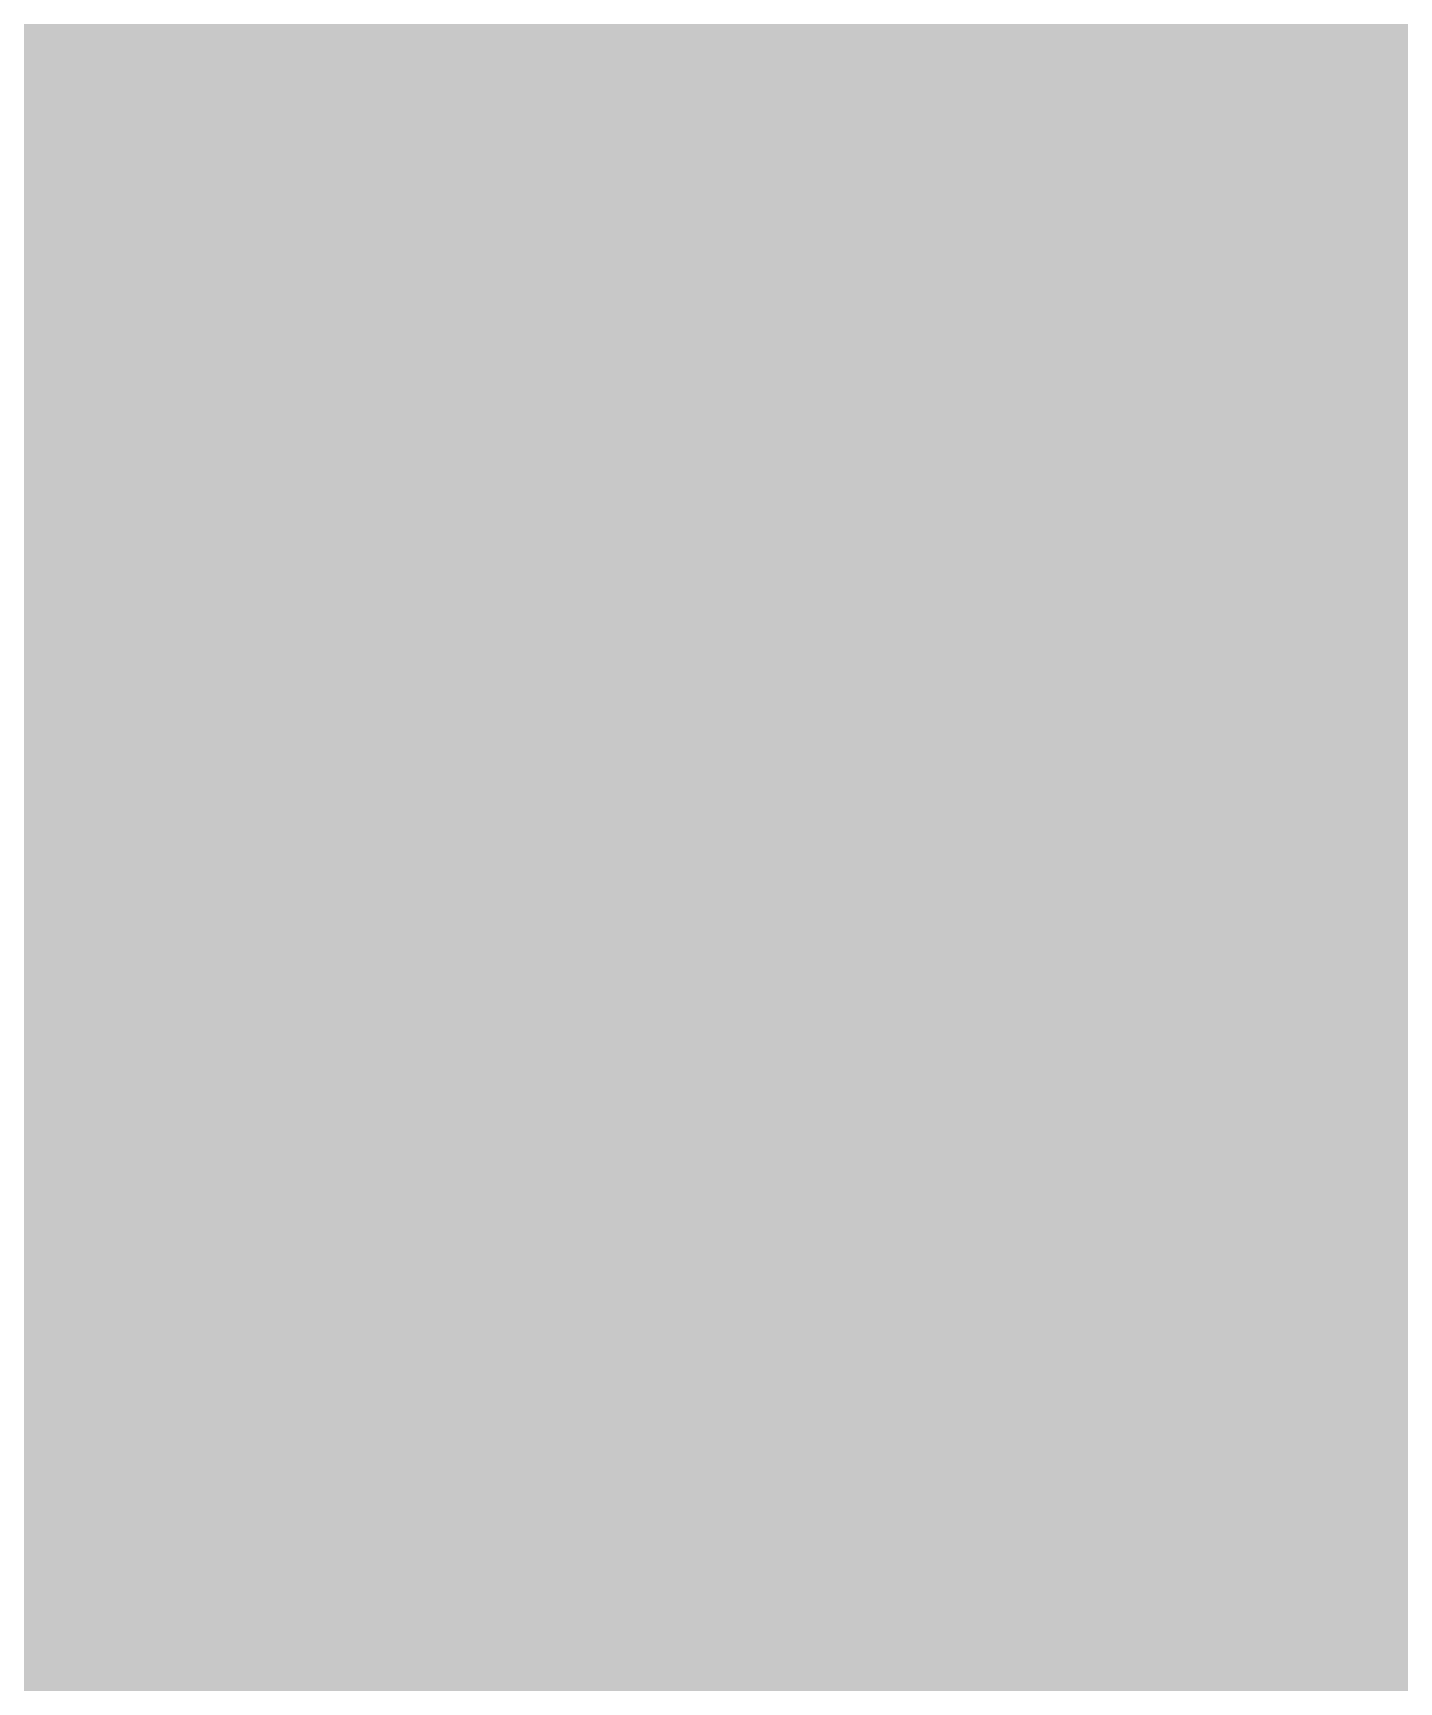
# Model space of a CAD drawing. Extents: x 980 to 1163, y 595 to 881.
# Drawn here: x 1107.51 to 1112.92, y 786.33 to 792.87 of the extents above; entities that cross this region are included whole.
import ezdxf

# ---------------------------------------------------------------- set-up
doc = ezdxf.new("R2010")
doc.units = 0
doc.header["$LTSCALE"] = 10
doc.header["$MEASUREMENT"] = 0
doc.layers.get('0').update_dxf_attribs({"linetype": 'CONTINUOUS'})
for name, color, linetype in [('22-304-2_BOT', 7, 'CONTINUOUS'), ('22-304-2_DRD', 7, 'CONTINUOUS'), ('22-304-2_DRL', 2, 'CONTINUOUS'), ('22-304-2_IN1', 4, 'CONTINUOUS'), ('22-304-2_IN2', 3, 'CONTINUOUS'), ('22-304-2_SMB', 5, 'CONTINUOUS'), ('22-304-2_SMT', 10, 'CONTINUOUS'), ('22-304-2_SPB', 14, 'CONTINUOUS'), ('22-304-2_SSB', 12, 'CONTINUOUS'), ('22-304-2_SST', 11, 'CONTINUOUS'), ('22-304-2_TOP', 13, 'CONTINUOUS'), ('THRUHOLE_TAP', 7, 'CONTINUOUS')]:
    doc.layers.add(name, color=color, linetype=linetype)

# ---------------------------------------------------------------- blocks, each defined once
blk = doc.blocks.new('ROUND_35')
at = {"const_width": 0.40005}
blk.add_lwpolyline([(-0.200024, 0, 1), (0.200024, 0, 1)], format="xyb", close=True, dxfattribs=at)
blk = doc.blocks.new('RECTANGLE_67')
blk.add_solid([(5.40004, 4.70027), (5.40004, -4.70027), (-5.40004, 4.70027), (-5.40004, -4.70027)])
blk = doc.blocks.new('ROUND_86')
at = {"const_width": 0.10033}
blk.add_lwpolyline([(-0.050164, 0, 1), (0.050164, 0, 1)], format="xyb", close=True, dxfattribs=at)
blk = doc.blocks.new('ROUND_80')
at = {"const_width": 0.10033}
blk.add_lwpolyline([(-0.050164, 0, 1), (0.050164, 0, 1)], format="xyb", close=True, dxfattribs=at)

msp = doc.modelspace()

# ---------------------------------------------------------------- linework, layer by layer
at = {"layer": '22-304-2_BOT', "const_width": 0.254}
for points in [[(1143.519262678014, 790.3931644194402), (1142.122262678014, 790.3931644194402), (1141.868262678013, 790.6471644194401), (1123.072262678013, 790.6471644194401), (1121.167262678013, 792.5521644194401), (1100.339262678013, 792.5521644194401), (1099.577262678014, 791.7901644194401)], [(1120.903102678014, 791.91716441944), (1100.600882678013, 791.91716441944)], [(1107.425862678014, 791.91716441944), (1107.425862678014, 776.4231644194401)], [(1107.654462678013, 791.91716441944), (1107.654462678013, 776.4231644194401)], [(1107.883062678014, 791.91716441944), (1107.883062678014, 776.4231644194401)], [(1108.111662678014, 791.91716441944), (1108.111662678014, 776.4231644194401)], [(1108.340262678013, 791.91716441944), (1108.340262678013, 776.4231644194401)], [(1108.568862678014, 791.91716441944), (1108.568862678014, 776.4231644194401)], [(1108.797462678014, 791.91716441944), (1108.797462678014, 776.4231644194401)], [(1109.026062678013, 791.91716441944), (1109.026062678013, 776.4231644194401)], [(1109.254662678014, 791.91716441944), (1109.254662678014, 776.4231644194401)], [(1109.483262678013, 791.91716441944), (1109.483262678013, 779.7785044194401)], [(1109.711862678014, 791.91716441944), (1109.711862678014, 779.7785044194401)], [(1109.940462678014, 791.91716441944), (1109.940462678014, 779.7785044194401)], [(1110.169062678013, 791.91716441944), (1110.169062678013, 779.7785044194401)], [(1110.397662678014, 791.91716441944), (1110.397662678014, 779.7785044194401)], [(1110.626262678014, 791.91716441944), (1110.626262678014, 779.7785044194401)], [(1110.854862678013, 791.91716441944), (1110.854862678013, 779.7785044194401)], [(1111.083462678014, 791.91716441944), (1111.083462678014, 779.7785044194401)], [(1111.312062678013, 791.91716441944), (1111.312062678013, 779.7785044194401)], [(1111.540662678014, 791.91716441944), (1111.540662678014, 779.7785044194401)], [(1111.769262678014, 791.91716441944), (1111.769262678014, 772.7833444194401)], [(1111.997862678013, 791.91716441944), (1111.997862678013, 772.7833444194401)], [(1112.226462678014, 791.91716441944), (1112.226462678014, 772.7833444194401)], [(1112.455062678014, 791.91716441944), (1112.455062678014, 772.7833444194401)], [(1112.683662678013, 791.91716441944), (1112.683662678013, 772.7833444194401)], [(1112.912262678014, 791.91716441944), (1112.912262678014, 772.7833444194401)], [(1121.030102678013, 791.7901644194401), (1100.484042678014, 791.7901644194401)], [(1121.258702678014, 791.5615644194402), (1100.456102678014, 791.5615644194402)], [(1121.487302678014, 791.3329644194401), (1100.362122678014, 791.3329644194401)], [(1121.715902678013, 791.1043644194401), (1100.171622678014, 791.1043644194401)], [(1121.944502678014, 790.8757644194401), (1096.900102678014, 790.8757644194401)], [(1122.173102678013, 790.6471644194401), (1097.128702678013, 790.6471644194401)], [(1122.401702678013, 790.4185644194401), (1097.357302678014, 790.4185644194401)], [(1122.630302678014, 790.1899644194401), (1097.585902678014, 790.1899644194401)], [(1141.654902678014, 789.9613644194401), (1097.814502678013, 789.9613644194401)], [(1142.896962678014, 789.7327644194402), (1098.043102678014, 789.7327644194402)], [(1143.336382678013, 789.5041644194401), (1098.271702678014, 789.5041644194401)], [(1145.297262678014, 789.2755644194401), (1098.500302678013, 789.2755644194401)], [(1145.297262678014, 789.0469644194401), (1098.728902678014, 789.0469644194401)], [(1145.297262678014, 788.8183644194401), (1098.909242678013, 788.8183644194401)], [(1145.297262678014, 788.5897644194401), (1099.013382678014, 788.5897644194401)], [(1145.297262678014, 788.3611644194401), (1099.061642678014, 788.3611644194401)], [(1145.297262678014, 788.1325644194401), (1099.069262678014, 788.1325644194401)], [(1119.661042678013, 787.9039644194402), (1099.069262678014, 787.9039644194402)], [(1119.661042678013, 787.6753644194401), (1099.069262678014, 787.6753644194401)], [(1119.661042678013, 787.4467644194401), (1099.069262678014, 787.4467644194401)], [(1119.661042678013, 787.2181644194401), (1099.069262678014, 787.2181644194401)], [(1119.661042678013, 786.9895644194401), (1099.069262678014, 786.9895644194401)], [(1119.661042678013, 786.7609644194401), (1099.069262678014, 786.7609644194401)], [(1119.661042678013, 786.5323644194401), (1099.069262678014, 786.5323644194401)], [(1119.661042678013, 786.3037644194401), (1099.069262678014, 786.3037644194401)]]:
    msp.add_lwpolyline(points, dxfattribs=at)
at = {"layer": '22-304-2_DRD', "const_width": 0.254}
for points in [[(1108.975262678013, 790.2661644194401), (1108.594262678014, 789.8851644194401)], [(1109.483262678013, 790.2661644194401), (1108.975262678013, 790.2661644194401)], [(1109.864262678014, 789.8851644194401), (1109.483262678013, 790.2661644194401)], [(1111.515262678014, 790.2661644194401), (1111.134262678014, 789.8851644194401)], [(1112.023262678013, 790.2661644194401), (1111.515262678014, 790.2661644194401)], [(1112.404262678014, 789.8851644194401), (1112.023262678013, 790.2661644194401)], [(1108.975262678013, 790.0121644194401), (1108.975262678013, 789.8851644194401)], [(1109.102262678014, 790.0121644194401), (1108.975262678013, 790.0121644194401)], [(1109.102262678014, 789.8851644194401), (1109.102262678014, 790.0121644194401)], [(1109.356262678014, 790.0121644194401), (1109.356262678014, 789.8851644194401)], [(1109.483262678013, 790.0121644194401), (1109.356262678014, 790.0121644194401)], [(1109.483262678013, 789.8851644194401), (1109.483262678013, 790.0121644194401)], [(1111.515262678014, 790.0121644194401), (1111.515262678014, 789.8851644194401)], [(1111.642262678014, 790.0121644194401), (1111.515262678014, 790.0121644194401)], [(1111.642262678014, 789.8851644194401), (1111.642262678014, 790.0121644194401)], [(1111.896262678013, 790.0121644194401), (1111.896262678013, 789.8851644194401)], [(1112.023262678013, 790.0121644194401), (1111.896262678013, 790.0121644194401)], [(1112.023262678013, 789.8851644194401), (1112.023262678013, 790.0121644194401)], [(1108.594262678014, 789.8851644194401), (1108.594262678014, 789.3771644194401)], [(1108.975262678013, 789.8851644194401), (1109.102262678014, 789.8851644194401)], [(1109.356262678014, 789.8851644194401), (1109.483262678013, 789.8851644194401)], [(1109.864262678014, 789.3771644194401), (1109.864262678014, 789.8851644194401)], [(1111.134262678014, 789.8851644194401), (1111.134262678014, 789.3771644194401)], [(1111.515262678014, 789.8851644194401), (1111.642262678014, 789.8851644194401)], [(1111.896262678013, 789.8851644194401), (1112.023262678013, 789.8851644194401)], [(1112.404262678014, 789.3771644194401), (1112.404262678014, 789.8851644194401)], [(1109.102262678014, 789.2501644194401), (1108.848262678013, 789.5041644194401)], [(1109.610262678013, 789.5041644194401), (1109.356262678014, 789.2501644194401)], [(1111.642262678014, 789.2501644194401), (1111.388262678013, 789.5041644194401)], [(1112.150262678014, 789.5041644194401), (1111.896262678013, 789.2501644194401)], [(1108.594262678014, 789.3771644194401), (1108.975262678013, 788.9961644194401)], [(1109.483262678013, 788.9961644194401), (1109.864262678014, 789.3771644194401)], [(1111.134262678014, 789.3771644194401), (1111.515262678014, 788.9961644194401)], [(1112.023262678013, 788.9961644194401), (1112.404262678014, 789.3771644194401)], [(1109.356262678014, 789.2501644194401), (1109.102262678014, 789.2501644194401)], [(1111.896262678013, 789.2501644194401), (1111.642262678014, 789.2501644194401)], [(1108.975262678013, 788.9961644194401), (1109.483262678013, 788.9961644194401)], [(1110.245262678014, 788.9961644194401), (1109.864262678014, 788.6151644194401)], [(1110.753262678013, 788.9961644194401), (1110.245262678014, 788.9961644194401)], [(1111.134262678014, 788.6151644194401), (1110.753262678013, 788.9961644194401)], [(1111.515262678014, 788.9961644194401), (1112.023262678013, 788.9961644194401)], [(1112.785262678014, 788.9961644194401), (1112.404262678014, 788.6151644194401)], [(1113.293262678013, 788.9961644194401), (1112.785262678014, 788.9961644194401)], [(1110.245262678014, 788.7421644194401), (1110.245262678014, 788.6151644194401)], [(1110.372262678014, 788.7421644194401), (1110.245262678014, 788.7421644194401)], [(1110.372262678014, 788.6151644194401), (1110.372262678014, 788.7421644194401)], [(1110.626262678014, 788.7421644194401), (1110.626262678014, 788.6151644194401)], [(1110.753262678013, 788.7421644194401), (1110.626262678014, 788.7421644194401)], [(1110.753262678013, 788.6151644194401), (1110.753262678013, 788.7421644194401)], [(1112.785262678014, 788.7421644194401), (1112.785262678014, 788.6151644194401)], [(1112.912262678014, 788.7421644194401), (1112.785262678014, 788.7421644194401)], [(1112.912262678014, 788.6151644194401), (1112.912262678014, 788.7421644194401)], [(1109.864262678014, 788.6151644194401), (1109.864262678014, 788.1071644194401)], [(1110.245262678014, 788.6151644194401), (1110.372262678014, 788.6151644194401)], [(1110.626262678014, 788.6151644194401), (1110.753262678013, 788.6151644194401)], [(1111.134262678014, 788.1071644194401), (1111.134262678014, 788.6151644194401)], [(1112.404262678014, 788.6151644194401), (1112.404262678014, 788.1071644194401)], [(1112.785262678014, 788.6151644194401), (1112.912262678014, 788.6151644194401)], [(1110.372262678014, 787.9801644194401), (1110.118262678013, 788.23416441944)], [(1110.880262678013, 788.23416441944), (1110.626262678014, 787.9801644194401)], [(1112.912262678014, 787.9801644194401), (1112.658262678013, 788.23416441944)], [(1109.864262678014, 788.1071644194401), (1110.245262678014, 787.7261644194401)], [(1110.753262678013, 787.7261644194401), (1111.134262678014, 788.1071644194401)], [(1112.404262678014, 788.1071644194401), (1112.785262678014, 787.7261644194401)], [(1110.626262678014, 787.9801644194401), (1110.372262678014, 787.9801644194401)], [(1113.166262678013, 787.9801644194401), (1112.912262678014, 787.9801644194401)], [(1108.975262678013, 787.7261644194401), (1108.594262678014, 787.3451644194402)], [(1109.483262678013, 787.7261644194401), (1108.975262678013, 787.7261644194401)], [(1109.864262678014, 787.3451644194402), (1109.483262678013, 787.7261644194401)], [(1110.245262678014, 787.7261644194401), (1110.753262678013, 787.7261644194401)], [(1111.515262678014, 787.7261644194401), (1111.134262678014, 787.3451644194402)], [(1112.023262678013, 787.7261644194401), (1111.515262678014, 787.7261644194401)], [(1112.404262678014, 787.3451644194402), (1112.023262678013, 787.7261644194401)], [(1112.785262678014, 787.7261644194401), (1113.293262678013, 787.7261644194401)], [(1108.975262678013, 787.4721644194401), (1108.975262678013, 787.3451644194402)], [(1109.102262678014, 787.4721644194401), (1108.975262678013, 787.4721644194401)], [(1109.102262678014, 787.3451644194402), (1109.102262678014, 787.4721644194401)], [(1109.356262678014, 787.4721644194401), (1109.356262678014, 787.3451644194402)], [(1109.483262678013, 787.4721644194401), (1109.356262678014, 787.4721644194401)], [(1109.483262678013, 787.3451644194402), (1109.483262678013, 787.4721644194401)], [(1111.515262678014, 787.4721644194401), (1111.515262678014, 787.3451644194402)], [(1111.642262678014, 787.4721644194401), (1111.515262678014, 787.4721644194401)], [(1111.642262678014, 787.3451644194402), (1111.642262678014, 787.4721644194401)], [(1111.896262678013, 787.4721644194401), (1111.896262678013, 787.3451644194402)], [(1112.023262678013, 787.4721644194401), (1111.896262678013, 787.4721644194401)], [(1112.023262678013, 787.3451644194402), (1112.023262678013, 787.4721644194401)], [(1108.594262678014, 787.3451644194402), (1108.594262678014, 786.8371644194401)], [(1108.975262678013, 787.3451644194402), (1109.102262678014, 787.3451644194402)], [(1109.356262678014, 787.3451644194402), (1109.483262678013, 787.3451644194402)], [(1109.864262678014, 786.8371644194401), (1109.864262678014, 787.3451644194402)], [(1111.134262678014, 787.3451644194402), (1111.134262678014, 786.8371644194401)], [(1111.515262678014, 787.3451644194402), (1111.642262678014, 787.3451644194402)], [(1111.896262678013, 787.3451644194402), (1112.023262678013, 787.3451644194402)], [(1112.404262678014, 786.8371644194401), (1112.404262678014, 787.3451644194402)], [(1109.102262678014, 786.7101644194402), (1108.848262678013, 786.9641644194401)], [(1109.610262678013, 786.9641644194401), (1109.356262678014, 786.7101644194402)], [(1111.642262678014, 786.7101644194402), (1111.388262678013, 786.9641644194401)], [(1112.150262678014, 786.9641644194401), (1111.896262678013, 786.7101644194402)], [(1108.594262678014, 786.8371644194401), (1108.975262678013, 786.4561644194401)], [(1109.483262678013, 786.4561644194401), (1109.864262678014, 786.8371644194401)], [(1111.134262678014, 786.8371644194401), (1111.515262678014, 786.4561644194401)], [(1112.023262678013, 786.4561644194401), (1112.404262678014, 786.8371644194401)], [(1109.356262678014, 786.7101644194402), (1109.102262678014, 786.7101644194402)], [(1111.896262678013, 786.7101644194402), (1111.642262678014, 786.7101644194402)], [(1108.975262678013, 786.4561644194401), (1109.483262678013, 786.4561644194401)], [(1110.245262678014, 786.4561644194401), (1109.864262678014, 786.0751644194402)], [(1110.753262678013, 786.4561644194401), (1110.245262678014, 786.4561644194401)], [(1111.134262678014, 786.0751644194402), (1110.753262678013, 786.4561644194401)], [(1111.515262678014, 786.4561644194401), (1112.023262678013, 786.4561644194401)], [(1112.785262678014, 786.4561644194401), (1112.404262678014, 786.0751644194402)], [(1113.293262678013, 786.4561644194401), (1112.785262678014, 786.4561644194401)], [(1110.245262678014, 786.2021644194401), (1110.245262678014, 786.0751644194402)], [(1110.372262678014, 786.2021644194401), (1110.245262678014, 786.2021644194401)], [(1110.372262678014, 786.0751644194402), (1110.372262678014, 786.2021644194401)], [(1110.626262678014, 786.2021644194401), (1110.626262678014, 786.0751644194402)], [(1110.753262678013, 786.2021644194401), (1110.626262678014, 786.2021644194401)], [(1110.753262678013, 786.0751644194402), (1110.753262678013, 786.2021644194401)], [(1112.785262678014, 786.2021644194401), (1112.785262678014, 786.0751644194402)], [(1112.912262678014, 786.2021644194401), (1112.785262678014, 786.2021644194401)], [(1112.912262678014, 786.0751644194402), (1112.912262678014, 786.2021644194401)]]:
    msp.add_lwpolyline(points, dxfattribs=at)
at = {"layer": '22-304-2_IN2', "const_width": 0.254}
for points in [[(1109.711862678014, 816.4281644194401), (1109.711862678014, 733.9518244194401)], [(1109.940462678014, 816.4281644194401), (1109.940462678014, 733.9518244194401)], [(1110.169062678013, 816.4281644194401), (1110.169062678013, 733.9518244194401)], [(1110.397662678014, 816.4281644194401), (1110.397662678014, 733.9518244194401)], [(1110.626262678014, 816.4281644194401), (1110.626262678014, 733.9518244194401)], [(1110.854862678013, 816.4281644194401), (1110.854862678013, 733.9518244194401)], [(1109.483262678013, 816.2402044194401), (1109.483262678013, 733.9518244194401)], [(1109.254662678014, 815.8007844194401), (1109.254662678014, 733.9518244194401)], [(1109.026062678013, 815.4705844194401), (1109.026062678013, 733.9518244194401)], [(1108.797462678014, 801.7393444194402), (1108.797462678014, 733.9518244194401)], [(1108.568862678014, 801.5056644194401), (1108.568862678014, 733.9518244194401)], [(1108.340262678013, 801.3786644194402), (1108.340262678013, 733.9518244194401)], [(1112.912262678014, 797.1063844194401), (1112.912262678014, 763.9670044194402)], [(1111.083462678014, 796.6237844194401), (1111.083462678014, 733.9518244194401)], [(1112.683662678013, 796.5933044194401), (1112.683662678013, 763.9670044194402)], [(1111.312062678013, 796.40788441944), (1111.312062678013, 733.9518244194401)], [(1112.455062678014, 796.3901044194401), (1112.455062678014, 763.9670044194402)], [(1111.540662678014, 796.2885044194402), (1111.540662678014, 733.9518244194401)], [(1112.226462678014, 796.2783444194401), (1112.226462678014, 763.9670044194402)], [(1111.769262678014, 796.2326244194401), (1111.769262678014, 733.9518244194401)], [(1111.997862678013, 796.2300844194401), (1111.997862678013, 733.9518244194401)], [(1108.111662678014, 795.0058044194401), (1108.111662678014, 733.9518244194401)], [(1107.883062678014, 794.7086244194402), (1107.883062678014, 733.9518244194401)], [(1107.654462678013, 794.5536844194401), (1107.654462678013, 733.9518244194401)], [(1107.425862678014, 794.4724044194402), (1107.425862678014, 733.9518244194401)], [(1134.583542678014, 792.9331644194401), (1099.833802678014, 792.9331644194401)], [(1134.332082678014, 792.7045644194401), (1100.042082678013, 792.7045644194401)], [(1134.194922678013, 792.4759644194401), (1100.339262678013, 792.4759644194401)], [(1134.126342678014, 792.2473644194401), (1100.496742678014, 792.2473644194401)], [(1134.111102678014, 792.0187644194401), (1100.578022678013, 792.0187644194401)], [(1134.149202678014, 791.7901644194401), (1100.603422678013, 791.7901644194401)], [(1134.245722678014, 791.5615644194402), (1100.578022678013, 791.5615644194402)], [(1134.420982678014, 791.3329644194401), (1100.496742678014, 791.3329644194401)], [(1134.786742678014, 791.1043644194401), (1100.339262678013, 791.1043644194401)], [(1141.515202678014, 790.8757644194401), (1100.042082678013, 790.8757644194401)], [(1141.611722678014, 790.6471644194401), (1097.931342678014, 790.6471644194401)], [(1141.789522678014, 790.4185644194401), (1098.159942678014, 790.4185644194401)], [(1142.155282678013, 790.1899644194401), (1098.388542678013, 790.1899644194401)], [(1142.587082678014, 789.9613644194401), (1098.617142678014, 789.9613644194401)], [(1142.734402678014, 789.7327644194402), (1098.822882678013, 789.7327644194402)], [(1143.006182678014, 789.5041644194401), (1098.952422678014, 789.5041644194401)], [(1143.526882678013, 789.2755644194401), (1099.028622678014, 789.2755644194401)], [(1143.526882678013, 789.0469644194401), (1099.059102678013, 789.0469644194401)], [(1143.526882678013, 788.8183644194401), (1099.061642678014, 788.8183644194401)], [(1143.526882678013, 788.5897644194401), (1099.061642678014, 788.5897644194401)], [(1143.526882678013, 788.3611644194401), (1099.061642678014, 788.3611644194401)], [(1143.526882678013, 788.1325644194401), (1099.061642678014, 788.1325644194401)], [(1143.526882678013, 787.9039644194402), (1099.061642678014, 787.9039644194402)], [(1143.526882678013, 787.6753644194401), (1099.061642678014, 787.6753644194401)], [(1143.526882678013, 787.4467644194401), (1099.061642678014, 787.4467644194401)], [(1143.526882678013, 787.2181644194401), (1099.061642678014, 787.2181644194401)], [(1143.526882678013, 786.9895644194401), (1099.061642678014, 786.9895644194401)], [(1143.526882678013, 786.7609644194401), (1099.061642678014, 786.7609644194401)], [(1143.526882678013, 786.5323644194401), (1099.061642678014, 786.5323644194401)], [(1143.526882678013, 786.3037644194401), (1099.061642678014, 786.3037644194401)]]:
    msp.add_lwpolyline(points, dxfattribs=at)
at = {"layer": '22-304-2_SMB', "const_width": 0.254}
for points in [[(1121.294262678014, 790.9011644194401), (1100.974262678013, 790.9011644194401)], [(1107.578262678014, 790.9011644194401), (1107.578262678014, 780.7411644194401)], [(1107.806862678013, 790.9011644194401), (1107.806862678013, 780.7411644194401)], [(1108.035462678014, 790.9011644194401), (1108.035462678014, 780.7411644194401)], [(1108.264062678013, 790.9011644194401), (1108.264062678013, 780.7411644194401)], [(1108.492662678014, 790.9011644194401), (1108.492662678014, 780.7411644194401)], [(1108.721262678014, 790.9011644194401), (1108.721262678014, 780.7411644194401)], [(1108.949862678013, 790.9011644194401), (1108.949862678013, 780.7411644194401)], [(1109.178462678014, 790.9011644194401), (1109.178462678014, 780.7411644194401)], [(1109.407062678014, 790.9011644194401), (1109.407062678014, 780.7411644194401)], [(1109.635662678013, 790.9011644194401), (1109.635662678013, 780.7411644194401)], [(1109.864262678014, 790.9011644194401), (1109.864262678014, 780.7411644194401)], [(1110.092862678013, 790.9011644194401), (1110.092862678013, 780.7411644194401)], [(1110.321462678014, 790.9011644194401), (1110.321462678014, 780.7411644194401)], [(1110.550062678014, 790.9011644194401), (1110.550062678014, 780.7411644194401)], [(1110.778662678013, 790.9011644194401), (1110.778662678013, 780.7411644194401)], [(1111.007262678014, 790.9011644194401), (1111.007262678014, 780.7411644194401)], [(1111.235862678014, 790.9011644194401), (1111.235862678014, 780.7411644194401)], [(1111.464462678013, 790.9011644194401), (1111.464462678013, 780.7411644194401)], [(1111.693062678014, 790.9011644194401), (1111.693062678014, 780.7411644194401)], [(1111.921662678013, 790.9011644194401), (1111.921662678013, 780.7411644194401)], [(1112.150262678014, 790.9011644194401), (1112.150262678014, 780.7411644194401)], [(1112.378862678014, 790.9011644194401), (1112.378862678014, 780.7411644194401)], [(1112.607462678013, 790.9011644194401), (1112.607462678013, 780.7411644194401)], [(1112.836062678014, 790.9011644194401), (1112.836062678014, 780.7411644194401)], [(1121.395862678014, 790.7995644194401), (1100.872662678014, 790.7995644194401)], [(1121.624462678014, 790.5709644194401), (1100.644062678014, 790.5709644194401)], [(1121.853062678013, 790.3423644194402), (1100.415462678013, 790.3423644194402)], [(1122.081662678014, 790.1137644194401), (1100.186862678014, 790.1137644194401)], [(1122.310262678013, 789.8851644194401), (1099.958262678014, 789.8851644194401)], [(1122.538862678014, 789.6565644194401), (1099.729662678013, 789.6565644194401)], [(1141.817462678013, 789.4279644194401), (1099.704262678013, 789.4279644194401)], [(1142.046062678014, 789.1993644194401), (1099.704262678013, 789.1993644194401)], [(1144.789262678014, 788.9707644194401), (1099.704262678013, 788.9707644194401)], [(1144.789262678014, 788.7421644194401), (1099.704262678013, 788.7421644194401)], [(1144.789262678014, 788.5135644194402), (1099.704262678013, 788.5135644194402)], [(1144.789262678014, 788.2849644194401), (1099.704262678013, 788.2849644194401)], [(1144.789262678014, 788.0563644194401), (1099.704262678013, 788.0563644194401)], [(1144.789262678014, 787.8277644194401), (1099.704262678013, 787.8277644194401)], [(1144.789262678014, 787.5991644194401), (1099.704262678013, 787.5991644194401)], [(1144.789262678014, 787.3705644194401), (1099.704262678013, 787.3705644194401)], [(1144.789262678014, 787.1419644194401), (1099.704262678013, 787.1419644194401)], [(1144.789262678014, 786.9133644194401), (1099.704262678013, 786.9133644194401)], [(1144.789262678014, 786.6847644194402), (1099.704262678013, 786.6847644194402)], [(1144.789262678014, 786.4561644194401), (1099.704262678013, 786.4561644194401)], [(1144.789262678014, 786.2275644194401), (1099.704262678013, 786.2275644194401)]]:
    msp.add_lwpolyline(points, dxfattribs=at)
at = {"layer": '22-304-2_SMT', "const_width": 0.254}
for points in [[(1124.469262678014, 790.9011644194401), (1103.514262678013, 790.9011644194401)], [(1107.502062678014, 790.9011644194401), (1107.502062678014, 785.8211644194402)], [(1107.730662678013, 790.9011644194401), (1107.730662678013, 785.8211644194402)], [(1107.959262678014, 790.9011644194401), (1107.959262678014, 785.8211644194402)], [(1108.187862678014, 790.9011644194401), (1108.187862678014, 785.8211644194402)], [(1108.416462678013, 790.9011644194401), (1108.416462678013, 785.8211644194402)], [(1108.645062678014, 790.9011644194401), (1108.645062678014, 775.0261644194401)], [(1108.873662678013, 790.9011644194401), (1108.873662678013, 775.0261644194401)], [(1109.102262678014, 790.9011644194401), (1109.102262678014, 775.0261644194401)], [(1109.330862678014, 790.9011644194401), (1109.330862678014, 775.0261644194401)], [(1109.559462678013, 790.9011644194401), (1109.559462678013, 775.0261644194401)], [(1109.788062678014, 790.9011644194401), (1109.788062678014, 775.0261644194401)], [(1110.016662678014, 790.9011644194401), (1110.016662678014, 775.0261644194401)], [(1110.245262678014, 790.9011644194401), (1110.245262678014, 775.0261644194401)], [(1110.473862678014, 790.9011644194401), (1110.473862678014, 775.0261644194401)], [(1110.702462678013, 790.9011644194401), (1110.702462678013, 775.0261644194401)], [(1110.931062678014, 790.9011644194401), (1110.931062678014, 775.0261644194401)], [(1111.159662678014, 790.9011644194401), (1111.159662678014, 775.0007644194401)], [(1111.388262678013, 790.9011644194401), (1111.388262678013, 774.7721644194401)], [(1111.616862678014, 790.9011644194401), (1111.616862678014, 774.5435644194401)], [(1111.845462678014, 790.9011644194401), (1111.845462678014, 774.3149644194401)], [(1112.074062678013, 790.9011644194401), (1112.074062678013, 774.0863644194401)], [(1112.302662678014, 790.9011644194401), (1112.302662678014, 773.8577644194402)], [(1112.531262678013, 790.9011644194401), (1112.531262678013, 773.7561644194401)], [(1112.759862678014, 790.9011644194401), (1112.759862678014, 773.7561644194401)], [(1112.988462678014, 790.9011644194401), (1112.988462678014, 773.7561644194401)], [(1124.596262678014, 790.7741644194401), (1103.514262678013, 790.7741644194401)], [(1124.824862678013, 790.5455644194401), (1103.514262678013, 790.5455644194401)], [(1125.053462678014, 790.3169644194402), (1103.514262678013, 790.3169644194402)], [(1125.104262678014, 790.0883644194402), (1103.514262678013, 790.0883644194402)], [(1125.104262678014, 789.8597644194401), (1103.514262678013, 789.8597644194401)], [(1125.104262678014, 789.6311644194401), (1103.514262678013, 789.6311644194401)], [(1125.104262678014, 789.4025644194401), (1103.514262678013, 789.4025644194401)], [(1125.104262678014, 789.1739644194402), (1103.514262678013, 789.1739644194402)], [(1125.104262678014, 788.9453644194401), (1103.514262678013, 788.9453644194401)], [(1125.104262678014, 788.7167644194401), (1103.514262678013, 788.7167644194401)], [(1125.104262678014, 788.4881644194402), (1103.514262678013, 788.4881644194402)], [(1125.104262678014, 788.2595644194402), (1103.514262678013, 788.2595644194402)], [(1125.104262678014, 788.0309644194401), (1103.514262678013, 788.0309644194401)], [(1125.104262678014, 787.8023644194401), (1103.514262678013, 787.8023644194401)], [(1125.104262678014, 787.5737644194401), (1103.514262678013, 787.5737644194401)], [(1125.104262678014, 787.3451644194402), (1103.514262678013, 787.3451644194402)], [(1125.104262678014, 787.1165644194401), (1103.514262678013, 787.1165644194401)], [(1125.104262678014, 786.8879644194401), (1103.514262678013, 786.8879644194401)], [(1125.104262678014, 786.6593644194402), (1103.514262678013, 786.6593644194402)], [(1125.104262678014, 786.4307644194402), (1103.514262678013, 786.4307644194402)], [(1125.104262678014, 786.2021644194401), (1103.514262678013, 786.2021644194401)]]:
    msp.add_lwpolyline(points, dxfattribs=at)
at = {"layer": '22-304-2_SPB', "const_width": 0.09906000000000001}
for points in [[(1107.888142678014, 790.5709644194401), (1107.888142678014, 786.4714044194401)], [(1112.688742678014, 790.5709644194401), (1107.888142678014, 790.5709644194401)], [(1112.688742678014, 790.5709644194401), (1112.688742678014, 786.4714044194401), (1107.888142678014, 786.4714044194401)], [(1107.966882678013, 790.5709644194401), (1107.966882678013, 786.4714044194401)], [(1108.058322678014, 790.5709644194401), (1108.058322678014, 786.4714044194401)], [(1108.147222678014, 790.5709644194401), (1108.147222678014, 786.4714044194401)], [(1108.236122678014, 790.5709644194401), (1108.236122678014, 786.4714044194401)], [(1108.327562678013, 790.5709644194401), (1108.327562678013, 786.4714044194401)], [(1108.416462678013, 790.5709644194401), (1108.416462678013, 786.4714044194401)], [(1108.505362678014, 790.5709644194401), (1108.505362678014, 786.4714044194401)], [(1108.596802678014, 790.5709644194401), (1108.596802678014, 786.4714044194401)], [(1108.685702678014, 790.5709644194401), (1108.685702678014, 786.4714044194401)], [(1108.777142678014, 790.5709644194401), (1108.777142678014, 786.4714044194401)], [(1108.866042678014, 790.5709644194401), (1108.866042678014, 786.4714044194401)], [(1108.954942678014, 790.5709644194401), (1108.954942678014, 786.4714044194401)], [(1109.046382678014, 790.5709644194401), (1109.046382678014, 786.4714044194401)], [(1109.135282678013, 790.5709644194401), (1109.135282678013, 786.4714044194401)], [(1109.226722678014, 790.5709644194401), (1109.226722678014, 786.4714044194401)], [(1109.315622678014, 790.5709644194401), (1109.315622678014, 786.4714044194401)], [(1109.404522678014, 790.5709644194401), (1109.404522678014, 786.4714044194401)], [(1109.495962678013, 790.5709644194401), (1109.495962678013, 786.4714044194401)], [(1109.584862678013, 790.5709644194401), (1109.584862678013, 786.4714044194401)], [(1109.676302678014, 790.5709644194401), (1109.676302678014, 786.4714044194401)], [(1109.765202678014, 790.5709644194401), (1109.765202678014, 786.4714044194401)], [(1109.854102678014, 790.5709644194401), (1109.854102678014, 786.4714044194401)], [(1109.945542678013, 790.5709644194401), (1109.945542678013, 786.4714044194401)], [(1110.034442678014, 790.5709644194401), (1110.034442678014, 786.4714044194401)], [(1110.125882678014, 790.5709644194401), (1110.125882678014, 786.4714044194401)], [(1110.214782678014, 790.5709644194401), (1110.214782678014, 786.4714044194401)], [(1110.303682678014, 790.5709644194401), (1110.303682678014, 786.4714044194401)], [(1110.395122678014, 790.5709644194401), (1110.395122678014, 786.4714044194401)], [(1110.484022678014, 790.5709644194401), (1110.484022678014, 786.4714044194401)], [(1110.575462678014, 790.5709644194401), (1110.575462678014, 786.4714044194401)], [(1110.664362678014, 790.5709644194401), (1110.664362678014, 786.4714044194401)], [(1110.753262678013, 790.5709644194401), (1110.753262678013, 786.4714044194401)], [(1110.844702678014, 790.5709644194401), (1110.844702678014, 786.4714044194401)], [(1110.933602678014, 790.5709644194401), (1110.933602678014, 786.4714044194401)], [(1111.025042678014, 790.5709644194401), (1111.025042678014, 786.4714044194401)], [(1111.113942678013, 790.5709644194401), (1111.113942678013, 786.4714044194401)], [(1111.202842678013, 790.5709644194401), (1111.202842678013, 786.4714044194401)], [(1111.294282678014, 790.5709644194401), (1111.294282678014, 786.4714044194401)], [(1111.383182678014, 790.5709644194401), (1111.383182678014, 786.4714044194401)], [(1111.474622678013, 790.5709644194401), (1111.474622678013, 786.4714044194401)], [(1111.563522678013, 790.5709644194401), (1111.563522678013, 786.4714044194401)], [(1111.652422678014, 790.5709644194401), (1111.652422678014, 786.4714044194401)], [(1111.743862678014, 790.5709644194401), (1111.743862678014, 786.4714044194401)], [(1111.832762678014, 790.5709644194401), (1111.832762678014, 786.4714044194401)], [(1111.924202678013, 790.5709644194401), (1111.924202678013, 786.4714044194401)], [(1112.013102678014, 790.5709644194401), (1112.013102678014, 786.4714044194401)], [(1112.102002678014, 790.5709644194401), (1112.102002678014, 786.4714044194401)], [(1112.193442678014, 790.5709644194401), (1112.193442678014, 786.4714044194401)], [(1112.282342678013, 790.5709644194401), (1112.282342678013, 786.4714044194401)], [(1112.373782678013, 790.5709644194401), (1112.373782678013, 786.4714044194401)], [(1112.462682678014, 790.5709644194401), (1112.462682678014, 786.4714044194401)], [(1112.551582678014, 790.5709644194401), (1112.551582678014, 786.4714044194401)], [(1112.643022678013, 790.5709644194401), (1112.643022678013, 786.4714044194401)], [(1112.688742678014, 790.5049244194402), (1107.888142678014, 790.5049244194402)], [(1112.688742678014, 790.4134844194401), (1107.888142678014, 790.4134844194401)], [(1112.688742678014, 790.32458441944), (1107.888142678014, 790.32458441944)], [(1112.688742678014, 790.2356844194401), (1107.888142678014, 790.2356844194401)], [(1112.688742678014, 790.1442444194402), (1107.888142678014, 790.1442444194402)], [(1112.688742678014, 790.0553444194401), (1107.888142678014, 790.0553444194401)], [(1112.688742678014, 789.9639044194402), (1107.888142678014, 789.9639044194402)], [(1112.688742678014, 789.8750044194401), (1107.888142678014, 789.8750044194401)], [(1112.688742678014, 789.7861044194401), (1107.888142678014, 789.7861044194401)], [(1112.688742678014, 789.6946644194401), (1107.888142678014, 789.6946644194401)], [(1112.688742678014, 789.6057644194401), (1107.888142678014, 789.6057644194401)], [(1112.688742678014, 789.5168644194401), (1107.888142678014, 789.5168644194401)], [(1112.688742678014, 789.4254244194401), (1107.888142678014, 789.4254244194401)], [(1112.688742678014, 789.3365244194401), (1107.888142678014, 789.3365244194401)], [(1112.688742678014, 789.2450844194401), (1107.888142678014, 789.2450844194401)], [(1112.688742678014, 789.1561844194401), (1107.888142678014, 789.1561844194401)], [(1112.688742678014, 789.06728441944), (1107.888142678014, 789.06728441944)], [(1112.688742678014, 788.9758444194401), (1107.888142678014, 788.9758444194401)], [(1112.688742678014, 788.8869444194402), (1107.888142678014, 788.8869444194402)], [(1112.688742678014, 788.7955044194401), (1107.888142678014, 788.7955044194401)], [(1112.688742678014, 788.70660441944), (1107.888142678014, 788.70660441944)], [(1112.688742678014, 788.6177044194401), (1107.888142678014, 788.6177044194401)], [(1112.688742678014, 788.5262644194402), (1107.888142678014, 788.5262644194402)], [(1112.688742678014, 788.4373644194401), (1107.888142678014, 788.4373644194401)], [(1112.688742678014, 788.34592441944), (1107.888142678014, 788.34592441944)], [(1112.688742678014, 788.2570244194401), (1107.888142678014, 788.2570244194401)], [(1112.688742678014, 788.1681244194401), (1107.888142678014, 788.1681244194401)], [(1112.688742678014, 788.0766844194401), (1107.888142678014, 788.0766844194401)], [(1112.688742678014, 787.9877844194401), (1107.888142678014, 787.9877844194401)], [(1112.688742678014, 787.8963444194401), (1107.888142678014, 787.8963444194401)], [(1112.688742678014, 787.8074444194401), (1107.888142678014, 787.8074444194401)], [(1112.688742678014, 787.7185444194401), (1107.888142678014, 787.7185444194401)], [(1112.688742678014, 787.6271044194401), (1107.888142678014, 787.6271044194401)], [(1112.688742678014, 787.5382044194401), (1107.888142678014, 787.5382044194401)], [(1112.688742678014, 787.4467644194401), (1107.888142678014, 787.4467644194401)], [(1112.688742678014, 787.3578644194401), (1107.888142678014, 787.3578644194401)], [(1112.688742678014, 787.2689644194402), (1107.888142678014, 787.2689644194402)], [(1112.688742678014, 787.1775244194401), (1107.888142678014, 787.1775244194401)], [(1112.688742678014, 787.0886244194401), (1107.888142678014, 787.0886244194401)], [(1112.688742678014, 786.9971844194401), (1107.888142678014, 786.9971844194401)], [(1112.688742678014, 786.9082844194402), (1107.888142678014, 786.9082844194402)], [(1112.688742678014, 786.8193844194401), (1107.888142678014, 786.8193844194401)], [(1112.688742678014, 786.7279444194401), (1107.888142678014, 786.7279444194401)], [(1112.688742678014, 786.6390444194401), (1107.888142678014, 786.6390444194401)], [(1112.688742678014, 786.5476044194402), (1107.888142678014, 786.5476044194402)]]:
    msp.add_lwpolyline(points, dxfattribs=at)
at = {"layer": '22-304-2_SSB', "const_width": 0.1524}
for points in [[(1113.590442678013, 792.7045644194401), (1112.742082678014, 792.7045644194401), (1112.574442678014, 792.6461444194401), (1112.574442678014, 792.2905444194402), (1112.742082678014, 792.2295844194401), (1113.590442678013, 792.2295844194401)], [(1117.961782678014, 789.1104644194402), (1117.951622678014, 789.1206244194401), (1117.961782678014, 789.1206244194401), (1117.951622678014, 789.1206244194401), (1117.938922678014, 789.1180844194402), (1117.938922678014, 789.9207244194401), (1116.036462678014, 790.1213844194401), (1110.042062678014, 790.1213844194401), (1108.139602678013, 789.9207244194401), (1108.139602678013, 789.1155444194401)], [(1108.274222678014, 788.6608844194401), (1108.116742678013, 789.1104644194402), (1108.038002678014, 789.1104644194402), (1108.038002678014, 780.0909244194402), (1108.050702678014, 780.0909244194402), (1108.040542678013, 780.0909244194402), (1108.185322678014, 779.8801044194402), (1108.210722678014, 779.8801044194402), (1108.215802678013, 779.8801044194402), (1108.225962678014, 779.8699444194401), (1112.513482678014, 779.8699444194401), (1113.565042678013, 779.8699444194401), (1113.565042678013, 779.3213044194401), (1113.714902678013, 779.3213044194401), (1113.714902678013, 778.5720044194401), (1112.363622678014, 778.5720044194401), (1112.363622678014, 779.3213044194401), (1112.513482678014, 779.3213044194401), (1112.513482678014, 779.8699444194401)], [(1117.794142678013, 788.6710444194401), (1117.951622678014, 789.1206244194401), (1117.938922678014, 789.1206244194401), (1108.139602678013, 789.1206244194401), (1108.126902678013, 789.1206244194401), (1108.116742678013, 789.1104644194402), (1108.126902678013, 789.1206244194401), (1108.116742678013, 789.1206244194401), (1108.126902678013, 789.1206244194401), (1108.284382678014, 788.6710444194401)], [(1108.284382678014, 788.6710444194401), (1108.274222678014, 788.6608844194401), (1108.274222678014, 779.9613844194402), (1108.881282678014, 780.0121844194401), (1108.881282678014, 788.5618244194401)], [(1117.197242678013, 788.5694444194401), (1108.881282678014, 788.5694444194401)]]:
    msp.add_lwpolyline(points, dxfattribs=at)
for points in [[(1108.284382678014, 788.6710444194401, 0.113197), (1108.749202678013, 788.5644464194402)], [(1108.274222678014, 788.6608844194401, 0.1114637), (1108.746662678014, 788.5542404194401)], [(1108.746662678014, 788.5516644194402, 0.0306685), (1108.881512678013, 788.5599424194402)], [(1108.749202678013, 788.5618244194401, 0.0309512), (1108.881212678014, 788.5700004194401)]]:
    msp.add_lwpolyline(points, format="xyb", dxfattribs=at)
at = {"layer": '22-304-2_SST', "const_width": 0.1524}
for points in [[(1112.780182678013, 792.1660844194402, 0.0672312), (1110.253148678014, 791.8247524194401)], [(1120.346842678013, 788.4246644194401, 0.2336619), (1112.780182678013, 792.1649564194402)], [(1109.554382678014, 791.6022044194401, 0.2860306), (1103.313602678013, 783.6951844194401)], [(1112.780182678013, 790.8910044194402, 0.0779909), (1110.252998678013, 790.4943984194401)], [(1120.872622678014, 784.2412844194401, 0.3581238), (1112.780182678013, 790.8910044194402)], [(1109.554382678014, 790.2331444194401, 0.2844026), (1104.542962678014, 783.1414644194401)], [(1112.780182678013, 789.7505444194401, 0.3937362), (1105.685962678014, 783.1414644194401)], [(1119.706762678014, 784.2412844194401, 0.3491744), (1112.780182678013, 789.7505444194401)]]:
    msp.add_lwpolyline(points, format="xyb", dxfattribs=at)
for points in [[(1109.554382678014, 791.6022044194401), (1109.559462678013, 791.6047444194401), (1109.562002678014, 791.6072844194401), (1109.567082678014, 791.6072844194401), (1109.572162678013, 791.6098244194401), (1109.574702678014, 791.6098244194401), (1109.579782678014, 791.6123644194402), (1109.584862678013, 791.6149044194401), (1109.589942678014, 791.6149044194401), (1109.592482678014, 791.6174444194401), (1109.597562678013, 791.6174444194401), (1109.602642678014, 791.6199844194401), (1109.607722678013, 791.6225244194401), (1109.610262678013, 791.6225244194401), (1109.615342678014, 791.6250644194402), (1109.620422678013, 791.6276044194401), (1109.625502678014, 791.6276044194401), (1109.628042678014, 791.6301444194401), (1109.633122678013, 791.6301444194401), (1109.638202678014, 791.6326844194401), (1109.640742678014, 791.6352244194401), (1109.645822678013, 791.6352244194401), (1109.650902678014, 791.6377644194401), (1109.655982678014, 791.6377644194401), (1109.658522678013, 791.6403044194401), (1109.663602678014, 791.64284441944), (1109.668682678014, 791.64284441944), (1109.673762678014, 791.6453844194401), (1109.676302678014, 791.6453844194401), (1109.681382678014, 791.6479244194401), (1109.686462678014, 791.6504644194401), (1109.691542678014, 791.6504644194401), (1109.694082678014, 791.6530044194401), (1109.699162678014, 791.6530044194401), (1109.704242678014, 791.65554441944), (1109.706782678013, 791.6580844194401), (1109.711862678014, 791.6580844194401), (1109.716942678014, 791.6606244194402), (1109.722022678013, 791.6606244194402), (1109.724562678014, 791.6631644194401), (1109.729642678014, 791.6631644194401), (1109.734722678013, 791.6657044194401), (1109.739802678014, 791.66824441944), (1109.742342678014, 791.66824441944), (1109.747422678013, 791.6707844194401), (1109.752502678014, 791.6707844194401), (1109.755042678014, 791.6733244194402), (1109.760122678013, 791.6758644194401), (1109.765202678014, 791.6758644194401), (1109.770282678013, 791.6784044194401), (1109.772822678014, 791.6784044194401), (1109.777902678014, 791.6809444194402), (1109.782982678013, 791.6809444194402), (1109.788062678014, 791.6834844194401), (1109.790602678014, 791.6860244194402), (1109.795682678013, 791.6860244194402), (1109.800762678014, 791.6885644194401), (1109.805842678014, 791.6885644194401), (1109.808382678013, 791.6911044194401), (1109.813462678014, 791.6936444194401), (1109.818542678014, 791.6936444194401), (1109.821082678013, 791.6961844194401), (1109.826162678014, 791.6961844194401), (1109.831242678013, 791.6987244194402), (1109.836322678014, 791.6987244194402), (1109.838862678014, 791.7012644194401), (1109.843942678013, 791.7012644194401), (1109.849022678014, 791.7038044194401), (1109.854102678014, 791.7063444194401), (1109.856642678013, 791.7063444194401), (1109.861722678014, 791.7088844194401), (1109.866802678014, 791.7088844194401), (1109.871882678013, 791.7114244194402), (1109.874422678014, 791.7114244194402), (1109.879502678014, 791.7139644194401), (1109.884582678013, 791.7139644194401), (1109.887122678014, 791.7165044194401), (1109.892202678014, 791.7190444194401), (1109.897282678013, 791.7190444194401), (1109.902362678014, 791.7215844194401), (1109.904902678014, 791.7215844194401), (1109.909982678013, 791.7241244194402), (1109.915062678014, 791.7241244194402), (1109.920142678013, 791.7266644194401), (1109.922682678014, 791.7266644194401), (1109.927762678014, 791.7292044194401), (1109.932842678013, 791.7292044194401), (1109.937922678014, 791.7317444194401), (1109.940462678014, 791.7342844194401), (1109.945542678013, 791.7342844194401), (1109.950622678014, 791.7368244194402), (1109.953162678014, 791.7368244194402), (1109.958242678013, 791.7393644194401), (1109.963322678014, 791.7393644194401), (1109.968402678013, 791.7419044194401), (1109.970942678013, 791.7419044194401), (1109.976022678014, 791.7444444194401), (1109.981102678013, 791.7444444194401), (1109.986182678014, 791.7469844194401), (1109.988722678014, 791.7469844194401), (1109.993802678013, 791.7495244194401), (1109.998882678014, 791.7495244194401), (1110.003962678014, 791.7520644194401), (1110.006502678013, 791.7520644194401), (1110.011582678014, 791.75460441944), (1110.016662678014, 791.7571444194401), (1110.019202678013, 791.7571444194401), (1110.024282678014, 791.7596844194401), (1110.029362678014, 791.7596844194401), (1110.034442678014, 791.7622244194401), (1110.036982678014, 791.7622244194401), (1110.042062678014, 791.7647644194401), (1110.047142678014, 791.7647644194401), (1110.052222678014, 791.76730441944), (1110.054762678014, 791.76730441944), (1110.059842678014, 791.7698444194401), (1110.064922678014, 791.7698444194401), (1110.070002678013, 791.7723844194402), (1110.072542678014, 791.7723844194402), (1110.077622678014, 791.7749244194401), (1110.082702678013, 791.7749244194401), (1110.085242678014, 791.7774644194401), (1110.090322678014, 791.7774644194401), (1110.095402678013, 791.78000441944), (1110.100482678014, 791.78000441944), (1110.103022678014, 791.7825444194401), (1110.108102678013, 791.7825444194401), (1110.113182678014, 791.7850844194402), (1110.118262678013, 791.7850844194402), (1110.120802678013, 791.7876244194401), (1110.125882678014, 791.7876244194401), (1110.130962678013, 791.7901644194401), (1110.136042678014, 791.7901644194401), (1110.138582678014, 791.7927044194402), (1110.143662678013, 791.7927044194402), (1110.148742678014, 791.7952444194401), (1110.153822678014, 791.7952444194401), (1110.156362678013, 791.7977844194402), (1110.161442678014, 791.7977844194402), (1110.166522678014, 791.8003244194401), (1110.169062678013, 791.8003244194401), (1110.174142678014, 791.8028644194401), (1110.179222678014, 791.8028644194401), (1110.184302678014, 791.8054044194402), (1110.186842678014, 791.8054044194402), (1110.191922678013, 791.8079444194401), (1110.197002678014, 791.8079444194401), (1110.202082678014, 791.8104844194402), (1110.204622678013, 791.8104844194402), (1110.209702678014, 791.8130244194401), (1110.214782678014, 791.8130244194401), (1110.219862678013, 791.8155644194401), (1110.222402678014, 791.8155644194401), (1110.227482678014, 791.8181044194401), (1110.232562678013, 791.8181044194401), (1110.235102678014, 791.8206444194401), (1110.240182678014, 791.8206444194401), (1110.245262678014, 791.8231844194402), (1110.250342678014, 791.8231844194402), (1110.252882678014, 791.8257244194401)], [(1110.252882678014, 790.4947644194401), (1110.252882678014, 791.8257244194401)], [(1109.554382678014, 791.6022044194401), (1109.554382678014, 790.2331444194401)], [(1110.252882678014, 790.4947644194401), (1110.250342678014, 790.4947644194401), (1110.245262678014, 790.4922244194402), (1110.240182678014, 790.4896844194401), (1110.235102678014, 790.4896844194401), (1110.232562678013, 790.4871444194401), (1110.227482678014, 790.4871444194401), (1110.222402678014, 790.4846044194401), (1110.219862678013, 790.4820644194401), (1110.214782678014, 790.4820644194401), (1110.209702678014, 790.4795244194402), (1110.204622678013, 790.4795244194402), (1110.202082678014, 790.4769844194401), (1110.197002678014, 790.4769844194401), (1110.191922678013, 790.4744444194401), (1110.186842678014, 790.4719044194401), (1110.184302678014, 790.4719044194401), (1110.179222678014, 790.4693644194401), (1110.174142678014, 790.4693644194401), (1110.169062678013, 790.4668244194402), (1110.166522678014, 790.4668244194402), (1110.161442678014, 790.4642844194401), (1110.156362678013, 790.4617444194402), (1110.153822678014, 790.4617444194402), (1110.148742678014, 790.4592044194401), (1110.143662678013, 790.4592044194401), (1110.138582678014, 790.4566644194401), (1110.136042678014, 790.4541244194402), (1110.130962678013, 790.4541244194402), (1110.125882678014, 790.4515844194401), (1110.120802678013, 790.4515844194401), (1110.118262678013, 790.44904441944), (1110.113182678014, 790.4465044194401), (1110.108102678013, 790.4465044194401), (1110.103022678014, 790.4439644194401), (1110.100482678014, 790.4439644194401), (1110.095402678013, 790.4414244194402), (1110.090322678014, 790.4414244194402), (1110.085242678014, 790.4388844194401), (1110.082702678013, 790.43634441944), (1110.077622678014, 790.43634441944), (1110.072542678014, 790.4338044194401), (1110.070002678013, 790.4338044194401), (1110.064922678014, 790.4312644194401), (1110.059842678014, 790.4287244194401), (1110.054762678014, 790.4287244194401), (1110.052222678014, 790.4261844194401), (1110.047142678014, 790.4261844194401), (1110.042062678014, 790.42364441944), (1110.036982678014, 790.4211044194401), (1110.034442678014, 790.4211044194401), (1110.029362678014, 790.4185644194401), (1110.024282678014, 790.4185644194401), (1110.019202678013, 790.4160244194401), (1110.016662678014, 790.4134844194401), (1110.011582678014, 790.4134844194401), (1110.006502678013, 790.41094441944), (1110.003962678014, 790.4084044194401), (1109.998882678014, 790.4084044194401), (1109.993802678013, 790.4058644194401), (1109.988722678014, 790.4058644194401), (1109.986182678014, 790.4033244194401), (1109.981102678013, 790.4007844194401), (1109.976022678014, 790.4007844194401), (1109.970942678013, 790.3982444194401), (1109.968402678013, 790.3982444194401), (1109.963322678014, 790.3957044194401), (1109.958242678013, 790.3931644194402), (1109.953162678014, 790.3931644194402), (1109.950622678014, 790.3906244194401), (1109.945542678013, 790.3880844194401), (1109.940462678014, 790.3880844194401), (1109.935382678013, 790.3855444194401), (1109.932842678013, 790.3830044194401), (1109.927762678014, 790.3830044194401), (1109.922682678014, 790.3804644194402), (1109.920142678013, 790.3804644194402), (1109.915062678014, 790.3779244194401), (1109.909982678013, 790.3753844194401), (1109.904902678014, 790.3753844194401), (1109.902362678014, 790.3728444194401), (1109.897282678013, 790.3703044194401), (1109.892202678014, 790.3703044194401), (1109.887122678014, 790.3677644194402), (1109.884582678013, 790.3652244194401), (1109.879502678014, 790.3652244194401), (1109.874422678014, 790.3626844194401), (1109.869342678013, 790.3601444194401), (1109.866802678014, 790.3601444194401), (1109.861722678014, 790.3576044194401), (1109.856642678013, 790.3550644194402), (1109.854102678014, 790.3550644194402), (1109.849022678014, 790.3525244194401), (1109.843942678013, 790.3499844194401), (1109.838862678014, 790.3499844194401), (1109.836322678014, 790.3474444194401), (1109.831242678013, 790.3449044194401), (1109.826162678014, 790.3449044194401), (1109.821082678013, 790.3423644194402), (1109.818542678014, 790.3398244194401), (1109.813462678014, 790.3398244194401), (1109.808382678013, 790.3372844194402), (1109.805842678014, 790.3347444194401), (1109.800762678014, 790.3347444194401), (1109.795682678013, 790.3322044194401), (1109.790602678014, 790.3296644194402), (1109.788062678014, 790.3296644194402), (1109.782982678013, 790.3271244194401), (1109.777902678014, 790.32458441944), (1109.772822678014, 790.32458441944), (1109.770282678013, 790.3220444194401), (1109.765202678014, 790.3195044194401), (1109.760122678013, 790.3169644194402), (1109.755042678014, 790.3169644194402), (1109.752502678014, 790.3144244194401), (1109.747422678013, 790.31188441944), (1109.742342678014, 790.31188441944), (1109.739802678014, 790.3093444194401), (1109.734722678013, 790.3068044194401), (1109.729642678014, 790.3068044194401), (1109.724562678014, 790.3042644194401), (1109.722022678013, 790.3017244194401), (1109.716942678014, 790.3017244194401), (1109.711862678014, 790.29918441944), (1109.706782678013, 790.2966444194401), (1109.704242678014, 790.2941044194401), (1109.699162678014, 790.2941044194401), (1109.694082678014, 790.2915644194401), (1109.689002678014, 790.2890244194401), (1109.686462678014, 790.2890244194401), (1109.681382678014, 790.2864844194401), (1109.676302678014, 790.2839444194401), (1109.673762678014, 790.2839444194401), (1109.668682678014, 790.2814044194402), (1109.663602678014, 790.2788644194401), (1109.658522678013, 790.2763244194401), (1109.655982678014, 790.2763244194401), (1109.650902678014, 790.2737844194401), (1109.645822678013, 790.2712444194401), (1109.640742678014, 790.2712444194401), (1109.638202678014, 790.2687044194402), (1109.633122678013, 790.2661644194401), (1109.628042678014, 790.2661644194401), (1109.625502678014, 790.2636244194401), (1109.620422678013, 790.2610844194401), (1109.615342678014, 790.2585444194401), (1109.610262678013, 790.2585444194401), (1109.607722678013, 790.2560044194402), (1109.602642678014, 790.2534644194401), (1109.597562678013, 790.2534644194401), (1109.592482678014, 790.2509244194401), (1109.589942678014, 790.2483844194401), (1109.584862678013, 790.2458444194401), (1109.579782678014, 790.2458444194401), (1109.574702678014, 790.2433044194402), (1109.572162678013, 790.2407644194401), (1109.567082678014, 790.2407644194401), (1109.562002678014, 790.2382244194401), (1109.559462678013, 790.2356844194401), (1109.554382678014, 790.2331444194401)]]:
    msp.add_lwpolyline(points, dxfattribs=at)
at = {"layer": '22-304-2_TOP'}
for points, const_width in [([(1104.578522678014, 802.4759444194401), (1104.578522678014, 793.6469044194401), (1106.054262678014, 792.1711644194402), (1125.104262678014, 792.1711644194402), (1126.488562678014, 790.7868644194401), (1126.488562678014, 782.6410844194402)], 0.635), ([(1124.774062678013, 791.3329644194401), (1102.815762678013, 791.3329644194401)], 0.254), ([(1124.761362678013, 791.3456644194401), (1106.054262678014, 791.3456644194401)], 0.254), ([(1107.425862678014, 791.3456644194401), (1107.425862678014, 785.1480644194401)], 0.254), ([(1107.654462678013, 791.3456644194401), (1107.654462678013, 785.1480644194401)], 0.254), ([(1107.883062678014, 791.3456644194401), (1107.883062678014, 785.1480644194401)], 0.254), ([(1108.111662678014, 791.3456644194401), (1108.111662678014, 774.6451644194401)], 0.254), ([(1108.340262678013, 791.3456644194401), (1108.340262678013, 774.6451644194401)], 0.254), ([(1108.568862678014, 791.3456644194401), (1108.568862678014, 774.6451644194401)], 0.254), ([(1108.797462678014, 791.3456644194401), (1108.797462678014, 774.6451644194401)], 0.254), ([(1109.026062678013, 791.3456644194401), (1109.026062678013, 774.6451644194401)], 0.254), ([(1109.254662678014, 791.3456644194401), (1109.254662678014, 774.6451644194401)], 0.254), ([(1109.483262678013, 791.3456644194401), (1109.483262678013, 774.6451644194401)], 0.254), ([(1109.711862678014, 791.3456644194401), (1109.711862678014, 774.6451644194401)], 0.254), ([(1109.940462678014, 791.3456644194401), (1109.940462678014, 774.6451644194401)], 0.254), ([(1110.169062678013, 791.3456644194401), (1110.169062678013, 774.6426244194402)], 0.254), ([(1110.397662678014, 791.3456644194401), (1110.397662678014, 774.5994444194401)], 0.254), ([(1110.626262678014, 791.3456644194401), (1110.626262678014, 774.4851444194401)], 0.254), ([(1110.854862678013, 791.3456644194401), (1110.854862678013, 774.2768644194401)], 0.254), ([(1111.083462678014, 791.3456644194401), (1111.083462678014, 774.0482644194401)], 0.254), ([(1111.312062678013, 791.3456644194401), (1111.312062678013, 773.8196644194401)], 0.254), ([(1111.540662678014, 791.3456644194401), (1111.540662678014, 773.59106441944)], 0.254), ([(1111.769262678014, 791.3456644194401), (1111.769262678014, 773.3624644194401)], 0.254), ([(1111.997862678013, 791.3456644194401), (1111.997862678013, 773.1338644194401)], 0.254), ([(1112.226462678014, 791.3456644194401), (1112.226462678014, 773.1211644194401)], 0.254), ([(1112.455062678014, 791.3456644194401), (1112.455062678014, 773.1211644194401)], 0.254), ([(1112.683662678013, 791.3456644194401), (1112.683662678013, 773.1211644194401)], 0.254), ([(1112.912262678014, 791.3456644194401), (1112.912262678014, 773.1211644194401)], 0.254), ([(1125.002662678014, 791.1043644194401), (1102.815762678013, 791.1043644194401)], 0.254), ([(1125.231262678014, 790.8757644194401), (1102.815762678013, 790.8757644194401)], 0.254), ([(1125.459862678013, 790.6471644194401), (1102.815762678013, 790.6471644194401)], 0.254), ([(1125.663062678014, 790.4185644194401), (1102.815762678013, 790.4185644194401)], 0.254), ([(1125.663062678014, 790.1899644194401), (1102.815762678013, 790.1899644194401)], 0.254), ([(1125.663062678014, 789.9613644194401), (1102.815762678013, 789.9613644194401)], 0.254), ([(1125.663062678014, 789.7327644194402), (1102.815762678013, 789.7327644194402)], 0.254), ([(1125.663062678014, 789.5041644194401), (1102.815762678013, 789.5041644194401)], 0.254), ([(1125.663062678014, 789.2755644194401), (1102.815762678013, 789.2755644194401)], 0.254), ([(1125.663062678014, 789.0469644194401), (1102.815762678013, 789.0469644194401)], 0.254), ([(1125.663062678014, 788.8183644194401), (1102.815762678013, 788.8183644194401)], 0.254), ([(1125.663062678014, 788.5897644194401), (1102.815762678013, 788.5897644194401)], 0.254), ([(1125.663062678014, 788.3611644194401), (1102.815762678013, 788.3611644194401)], 0.254), ([(1125.663062678014, 788.1325644194401), (1102.815762678013, 788.1325644194401)], 0.254), ([(1125.663062678014, 787.9039644194402), (1102.815762678013, 787.9039644194402)], 0.254), ([(1125.663062678014, 787.6753644194401), (1102.815762678013, 787.6753644194401)], 0.254), ([(1125.663062678014, 787.4467644194401), (1102.815762678013, 787.4467644194401)], 0.254), ([(1125.663062678014, 787.2181644194401), (1102.815762678013, 787.2181644194401)], 0.254), ([(1125.663062678014, 786.9895644194401), (1102.815762678013, 786.9895644194401)], 0.254), ([(1125.663062678014, 786.7609644194401), (1102.815762678013, 786.7609644194401)], 0.254), ([(1125.663062678014, 786.5323644194401), (1102.815762678013, 786.5323644194401)], 0.254), ([(1125.663062678014, 786.3037644194401), (1102.815762678013, 786.3037644194401)], 0.254)]:
    msp.add_lwpolyline(points, dxfattribs=dict(at, const_width=const_width))

# ---------------------------------------------------------------- block references
at = {"layer": '22-304-2_BOT'}
for name, p in [('RECTANGLE_67', (1113.039262678014, 786.1208844194401)), ('ROUND_35', (1109.229262678014, 789.6311644194401)), ('ROUND_35', (1111.769262678014, 789.6311644194401)), ('ROUND_35', (1110.499262678014, 788.3611644194401)), ('ROUND_35', (1113.039262678014, 788.3611644194401)), ('ROUND_35', (1109.229262678014, 787.0911644194401)), ('ROUND_35', (1111.769262678014, 787.0911644194401))]:
    msp.add_blockref(name, p, dxfattribs=at)
at = {"layer": '22-304-2_DRL'}
for p in [(1109.229262678014, 789.6311644194401), (1111.769262678014, 789.6311644194401), (1110.499262678014, 788.3611644194401), (1109.229262678014, 787.0911644194401), (1111.769262678014, 787.0911644194401)]:
    msp.add_blockref('ROUND_86', p, dxfattribs=at)
at = {"layer": '22-304-2_IN1'}
for p in [(1109.229262678014, 789.6311644194401), (1111.769262678014, 789.6311644194401), (1110.499262678014, 788.3611644194401), (1113.039262678014, 788.3611644194401), (1109.229262678014, 787.0911644194401), (1111.769262678014, 787.0911644194401)]:
    msp.add_blockref('ROUND_35', p, dxfattribs=at)
at = {"layer": '22-304-2_IN2'}
for p in [(1109.229262678014, 789.6311644194401), (1111.769262678014, 789.6311644194401), (1110.499262678014, 788.3611644194401), (1113.039262678014, 788.3611644194401), (1109.229262678014, 787.0911644194401), (1111.769262678014, 787.0911644194401)]:
    msp.add_blockref('ROUND_35', p, dxfattribs=at)
at = {"layer": '22-304-2_SMB'}
msp.add_blockref('RECTANGLE_67', (1113.039262678014, 786.1208844194401), dxfattribs=at)
at = {"layer": '22-304-2_TOP'}
for p in [(1109.229262678014, 789.6311644194401), (1111.769262678014, 789.6311644194401), (1110.499262678014, 788.3611644194401), (1113.039262678014, 788.3611644194401), (1109.229262678014, 787.0911644194401), (1111.769262678014, 787.0911644194401)]:
    msp.add_blockref('ROUND_35', p, dxfattribs=at)
at = {"layer": 'THRUHOLE_TAP'}
for p in [(1109.229262678014, 789.6311644194401), (1111.769262678014, 789.6311644194401), (1110.499262678014, 788.3611644194401), (1109.229262678014, 787.0911644194401), (1111.769262678014, 787.0911644194401)]:
    msp.add_blockref('ROUND_80', p, dxfattribs=at)

doc.saveas('drawing.dxf')
